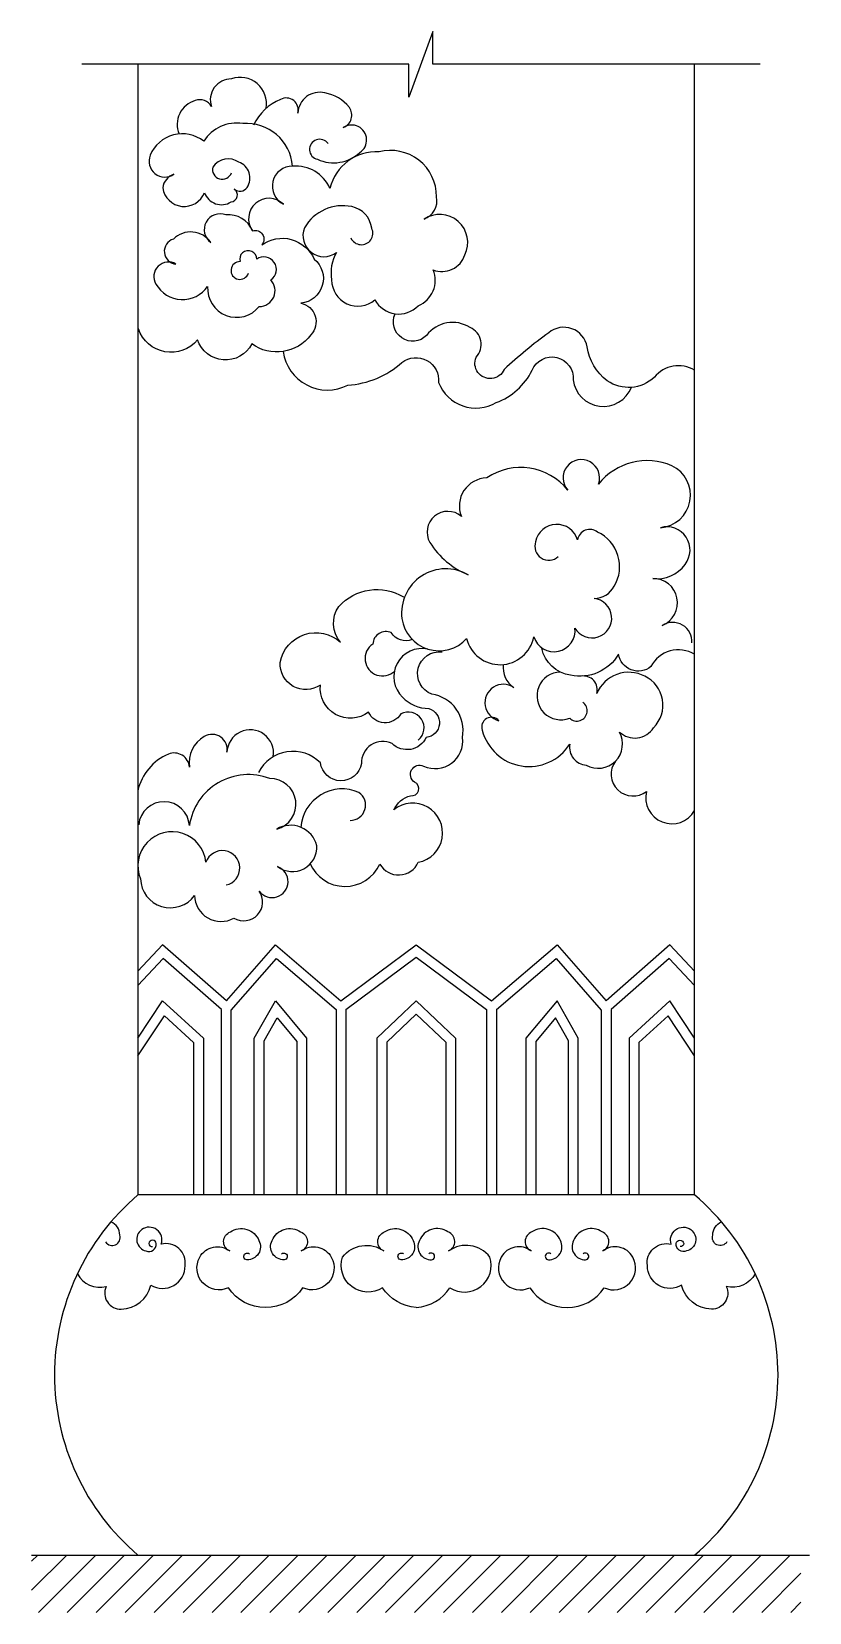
# Model space of a CAD drawing. Extents: x 2846 to 3321, y 3484 to 4450.
import ezdxf

# ---------------------------------------------------------------- set-up
doc = ezdxf.new("R2010")
doc.units = 0
doc.header["$LTSCALE"] = 100
doc.header["$MEASUREMENT"] = 0
for name, color, linetype in [('2', 2, 'CONTINUOUS'), ('3', 3, 'CONTINUOUS'), ('4', 4, 'CONTINUOUS'), ('7', 7, 'CONTINUOUS')]:
    doc.layers.add(name, color=color, linetype=linetype)

msp = doc.modelspace()

# ---------------------------------------------------------------- hatches: boundary and pattern name
at = {"layer": '3'}
h = msp.add_hatch(dxfattribs=at)
h.set_pattern_fill('ANSI31', color=256, scale=100, style=0)
h.set_pattern_definition([(45, (-6526.984, 1107.334), (-8.838835, 8.838835), [])])
h.paths.add_polyline_path([(3316.21, 3519.32), (2846.21, 3519.32), (2846.21, 3484.32), (3316.21, 3484.32)])

# ---------------------------------------------------------------- linework, layer by layer
at = {"layer": '2'}
msp.add_line((2846.21, 3519.32), (3321.38, 3519.32), dxfattribs=at)
at = {"layer": '3'}
for p, q in [((3235.8, 3883.72), (3200.21, 3852.54)), ((3235.8, 3883.72), (3251.21, 3867.29)), ((3032.21, 3852.56), (3032.21, 3739.32)), ((3038.21, 3852.64), (3038.21, 3739.32)), ((3124.21, 3852.64), (3124.21, 3739.32)), ((3130.21, 3852.56), (3130.21, 3739.32)), ((3200.21, 3852.54), (3200.21, 3739.32))]:
    msp.add_line(p, q, dxfattribs=at)
for points in [[(3291.23, 4429.89), (3091.38, 4429.89), (3091.38, 4449.86), (3076.65, 4409.92), (3076.65, 4429.89), (2876.81, 4429.89)], [(2962.21, 3739.32), (2962.21, 3852.54), (2926.62, 3883.72), (2911.21, 3867.29)], [(2968.21, 3739.32), (2968.21, 3852.14), (2995.82, 3883.65), (3032.21, 3852.56)], [(3038.21, 3852.64), (3081.21, 3884.59), (3124.21, 3852.64)], [(3130.21, 3852.56), (3166.61, 3883.65), (3194.21, 3852.14), (3194.21, 3739.32)], [(2911.21, 3824.2), (2927.36, 3848.73), (2945.21, 3832.46), (2945.21, 3739.32)], [(2988.21, 3739.32), (2988.21, 3833.52), (2996.14, 3847.41), (3008.21, 3832.94), (3008.21, 3739.32)], [(3081.21, 3849.62), (3063.21, 3832.53), (3063.21, 3739.32)], [(3081.21, 3849.62), (3099.21, 3832.53), (3099.21, 3739.32)], [(3174.21, 3739.32), (3174.21, 3833.52), (3166.29, 3847.41), (3154.21, 3832.94), (3154.21, 3739.32)], [(3251.21, 3824.2), (3235.06, 3848.73), (3217.21, 3832.46), (3217.21, 3739.32)]]:
    msp.add_lwpolyline(points, dxfattribs=at)
for points in [[(2989.46, 4403.06, 0.574457), (2968.32, 4420.99, 0.511176), (2956.03, 4404.04, 0.377875), (2946.2, 4407.73, 0.452156), (2936.37, 4387.34)], [(3027.31, 4381.45, 1.477626), (3020.92, 4371.87, 0.304851), (3046.72, 4376.05, 1.009615), (3036.64, 4391.27, 0.489457), (3040.33, 4403.55, 0.189341), (3025.34, 4412.39, 0.473573), (3008.87, 4400.11, 0.657342), (2998.3, 4408.46, 0.190585), (2981.84, 4392.75)], [(3005.68, 4367.7, 0.411201), (2975.2, 4393.73, 0.295966), (2951.36, 4382.92, 0.495427), (2918.67, 4374.33, 0.751765), (2933.17, 4362.79, 0.286886), (2926.29, 4354.44, 0.768334), (2951.85, 4351.49, 0.483223), (2968.07, 4345.84, 0.702689), (2970.04, 4353.7, 0.460231), (2977.82, 4354.73, 0.483049), (2972.84, 4370.16, 0.40227), (2956.89, 4367.17, 0.954327), (2968.35, 4363.69)], [(3041.29, 4323.81, 1.005254), (3054.03, 4329.71, 0.326519), (3041.82, 4342.96, 0.323653), (3012.94, 4330.11, 0.762788), (3032.57, 4314.99, 0.181473), (3029.52, 4298.22, 0.639897), (3055.97, 4286.02, 0.508921), (3082.42, 4282.46, 0.414453), (3091.58, 4304.31, 0.427702), (3110.91, 4313.46, 0.766144), (3085.98, 4335.32, 0.365964), (3093.61, 4349.04, 0.489635), (3058.51, 4376.49, 0.361442), (3028.5, 4354.13, 0.318967), (3005.68, 4367.7, 0.794021), (3000.01, 4344.47, 0.922262), (2981.19, 4328.2, -0.763961), (2986.79, 4319.56, -0.478572), (3018.83, 4310.92, -0.670443), (3010.69, 4283.98, -0.592586), (3016.8, 4264.67, -0.407861), (2980.68, 4259.08, -0.666144), (2947.62, 4261.62, -0.587339), (2911.5, 4268.23)], [(2981.19, 4328.2, 0.338363), (2964.91, 4337.86, 0.892641), (2955.75, 4321.09, 0.467235), (2932.86, 4323.12, 0.829109), (2934.39, 4307.87, 0.780931), (2922.18, 4295.67, 0.552569), (2953.72, 4294.15, 0.730006), (2985.26, 4281.95, 0.652395), (2992.38, 4298.22, 1), (2983.73, 4310.92, 1.156608), (2973.56, 4309.4, 1.983914), (2978.65, 4302.28)], [(3251.21, 4242.99, 0.379967), (3226.7, 4238.73, -0.353215), (3197.88, 4236.59, -0.198702), (3185.6, 4257.39, 0.57313), (3162.12, 4265.92, 0.029672), (3134.9, 4243.53, -1.001904), (3117.82, 4250.99, 0.519426), (3114.08, 4269.12, 0.393268), (3087.53, 4264.31, -0.841521), (3068.29, 4277.51)], [(2999.88, 4254.51, 0.516275), (3039.35, 4233.93, 0.167674), (3072.45, 4247.79, -0.655499), (3094.86, 4235.53, 0.46359), (3130.09, 4223.26, 0.190695), (3151.98, 4242.99, -0.855939), (3177.06, 4237.13, 0.775078), (3212.67, 4232.57)], [(3249.66, 4076.44, 0.617809), (3231.51, 4087.11, 0.827017), (3225.64, 4115.91, 0.279076), (3245.39, 4124.44, 0.729142), (3230.45, 4146.84, 0.766576), (3237.38, 4184.7, 0.337427), (3192.55, 4173.5, 1.779617), (3173.87, 4169.77, 0.391707), (3124.23, 4177.24, 0.521474), (3108.75, 4153.77, 0.847241), (3089.54, 4137.77, 0.153357), (3113.02, 4118.04, 0.621786), (3072.46, 4091.37, 0.633451), (3111.95, 4079.11, 0.800338), (3153.05, 4080.17, 0.911855), (3178.14, 4085.51, 1.619357), (3189.88, 4103.64, 0.276867), (3202.16, 4111.11, 0.443403), (3192.02, 4144.17, 0.579909), (3179.74, 4139.37, 0.781897), (3154.12, 4138.3, 0.777975), (3168, 4129.24)], [(3082.45, 4017.15, 0.905061), (3071.77, 4033.15, -0.604087), (3052.02, 4034.21, -0.655869), (3022.67, 4050.75, -0.629041), (2998.11, 4064.61, -0.590434), (3034.94, 4076.88, -0.339817), (3033.88, 4098.74, -0.358482), (3073.37, 4104.61)], [(3078.71, 4078.48, -0.362621), (3065.9, 4082.75, 0.527695), (3054.69, 4075.81, 1.094991), (3068.04, 4059.28)], [(3088.32, 4072.73, 0.752292), (3072.84, 4043.28, 0.189341), (3088.85, 4036.35, -0.825789), (3087.25, 4018.75, -0.519641), (3066.43, 4015.01, 0.564417), (3047.75, 4002.75, -0.857965), (3022.67, 4003.28, 0.506425), (2984.77, 3997.41)], [(3016.26, 3941.95, 0.654158), (3058.96, 3941.42, 0.612174), (3082.45, 3942.48, 1.287869), (3067.5, 3974.48, -0.225276), (3077.74, 3983.15, 0.872153), (3080.2, 3991.44, -0.930527), (3085.73, 4001.27, 0.594959), (3109.4, 4018.78, 0.428834), (3090.65, 4045.19, -0.886828), (3097.11, 4070.99)], [(3251.21, 4069.51, 0.435827), (3224.57, 4062.04, -0.580088), (3204.83, 4069.51, -0.317175), (3175.47, 4056.71, -0.31156), (3157.86, 4073.24)], [(3134.34, 4063.28, 0.276792), (3140.78, 4049.24, 1.196258), (3131.7, 4028.98, 0.834455), (3121.56, 4023.11, 0.655931), (3174.94, 4014.58, 0.435349), (3185.08, 4001.78, 0.755391), (3205.36, 4022.04, 0.469038), (3226.18, 4024.71, 0.516608), (3220.84, 4056.17, 0.437367), (3191.48, 4045.51, 0.550148), (3181.87, 4056.17)], [(3169.27, 4058.64, 1.201081), (3174.94, 4030.58, 1.094867), (3182.94, 4040.17, 1.094867)], [(2993.84, 4007.01, 1.062455), (2965.56, 4009.68, 0.646875), (2951.68, 4019.28, 0.312518), (2942.6, 4000.61, 0.506496), (2929.79, 4008.61, 0.237982), (2911.11, 3986.22)], [(3202.87, 4004.25, 0.867867), (3221.91, 3985.78, 0.872797), (3251.21, 3974.04)], [(2965.02, 3928.62, 1.713212), (2952.75, 3942.48, 1.153156), (2912.71, 3932.35, 0.710693), (2945.81, 3922.22, 0.565893), (2969.83, 3908.35, 0.803617), (2985.3, 3924.88, 1.346965), (2996.51, 3939.82, 0.636097), (3020.53, 3952.62, 0.501036), (2995.98, 3962.75, 0.885202), (2991.71, 3993.68, 0.479325), (2942.6, 3964.88, 0.927243), (2911.65, 3965.42)], [(3040.81, 3968.08, 0.743785), (3046.15, 3985.15, 0.520114), (3010.79, 3963.83)], [(2874.16, 3691.18, 0.348371), (2891.8, 3683.41, 0.562168), (2900.95, 3669.57, 0.340942), (2919.07, 3684.15, 0.58764), (2939.99, 3696.1, 0.541776), (2925.42, 3709.16, 0.736749), (2913.47, 3718.12, 0.64095), (2916.08, 3705.06, 0.564825), (2922.41, 3709.54, 0.913364), (2917.83, 3709.62, 0.473452), (2920.03, 3707.78)], [(2891.43, 3710.66, 0.895586), (2900.02, 3714.76, 0.327058), (2894.67, 3722.83, 0.327058)], [(2998.95, 3703.29, -1.412377), (3000.47, 3699.69, -0.579066), (2993.14, 3711.44, -0.482877), (3010.57, 3716.69, -0.676884), (3010.97, 3705.06, -0.462424), (3029.28, 3701.32, -0.736134), (3011.81, 3682.66, -0.262271), (2989.12, 3670.6, -0.262271), (2966.43, 3682.66, -0.736134), (2948.96, 3701.32, -0.462424), (2967.26, 3705.06, -0.676884), (2967.67, 3716.69, -0.482877), (2985.1, 3711.44, -0.579066), (2977.77, 3699.69, -1.412377), (2979.29, 3703.29)], [(3081.21, 3670.63, -0.241102), (3060.61, 3682.66, -0.708441), (3036.17, 3701.32, -0.4043), (3061.44, 3705.06, -0.676884), (3061.85, 3716.69, -0.482877), (3079.28, 3711.44, -0.579066), (3071.95, 3699.69, -1.412377), (3073.47, 3703.29)], [(3081.21, 3670.63, 0.241102), (3101.82, 3682.66, 0.708441), (3126.25, 3701.32, 0.4043), (3100.98, 3705.06, 0.676884), (3100.58, 3716.69, 0.482877), (3083.15, 3711.44, 0.579066), (3090.48, 3699.69, 1.412377), (3088.96, 3703.29)], [(3163.48, 3703.29, 1.412377), (3161.96, 3699.69, 0.579066), (3169.29, 3711.44, 0.482877), (3151.86, 3716.69, 0.676884), (3151.45, 3705.06, 0.462424), (3133.15, 3701.32, 0.736134), (3150.62, 3682.66, 0.262271), (3173.31, 3670.6, 0.262271), (3196, 3682.66, 0.736134), (3213.47, 3701.32, 0.462424), (3195.16, 3705.06, 0.676884), (3194.76, 3716.69, 0.482877), (3177.33, 3711.44, 0.579066), (3184.66, 3699.69, 1.412377), (3183.14, 3703.29)], [(3288.26, 3691.18, -0.348371), (3270.63, 3683.41, -0.562168), (3261.48, 3669.57, -0.340942), (3243.35, 3684.15, -0.58764), (3222.43, 3696.1, -0.541776), (3237, 3709.16, -0.736749), (3248.96, 3718.12, -0.64095), (3246.34, 3705.06, -0.564825), (3240.02, 3709.54, -0.913364), (3244.59, 3709.62, -0.473452), (3242.39, 3707.78)], [(3271, 3710.66, -0.895586), (3262.41, 3714.76, -0.327058), (3267.76, 3722.83, -0.327058)]]:
    msp.add_lwpolyline(points, format="xyb", dxfattribs=at)
at = {"layer": '4'}
msp.add_lwpolyline([(2911.21, 4429.89), (2911.21, 3739.32, 0.463636), (2911.21, 3519.32), (3251.21, 3519.32, 0.463636), (3251.21, 3739.32), (3251.21, 4429.89)], format="xyb", dxfattribs=at)
at = {"layer": '7'}
msp.add_line((3251.21, 3739.32), (2911.21, 3739.32), dxfattribs=at)
for points in [[(2965.21, 3857.89), (2926.21, 3892.06), (2911.21, 3876.06)], [(2965.25, 3857.86), (2995.21, 3892.06), (3035.21, 3857.89), (3081.21, 3892.06), (3127.21, 3857.89), (3167.21, 3892.06), (3197.18, 3857.86)], [(3251.21, 3876.06), (3236.21, 3892.06), (3197.21, 3857.89)], [(2911.21, 3835.11), (2926.21, 3857.89), (2951.21, 3835.11), (2951.21, 3739.32)], [(2982.21, 3739.32), (2982.21, 3835.11), (2995.21, 3857.89), (3014.21, 3835.11), (3014.21, 3739.32)], [(3081.21, 3857.89), (3057.21, 3835.11), (3057.21, 3739.32)], [(3081.21, 3857.89), (3105.21, 3835.11), (3105.21, 3739.32)], [(3180.21, 3739.32), (3180.21, 3835.11), (3167.21, 3857.89), (3148.21, 3835.11), (3148.21, 3739.32)], [(3251.21, 3835.11), (3236.21, 3857.89), (3211.21, 3835.11), (3211.21, 3739.32)]]:
    msp.add_lwpolyline(points, dxfattribs=at)

doc.saveas('drawing.dxf')
